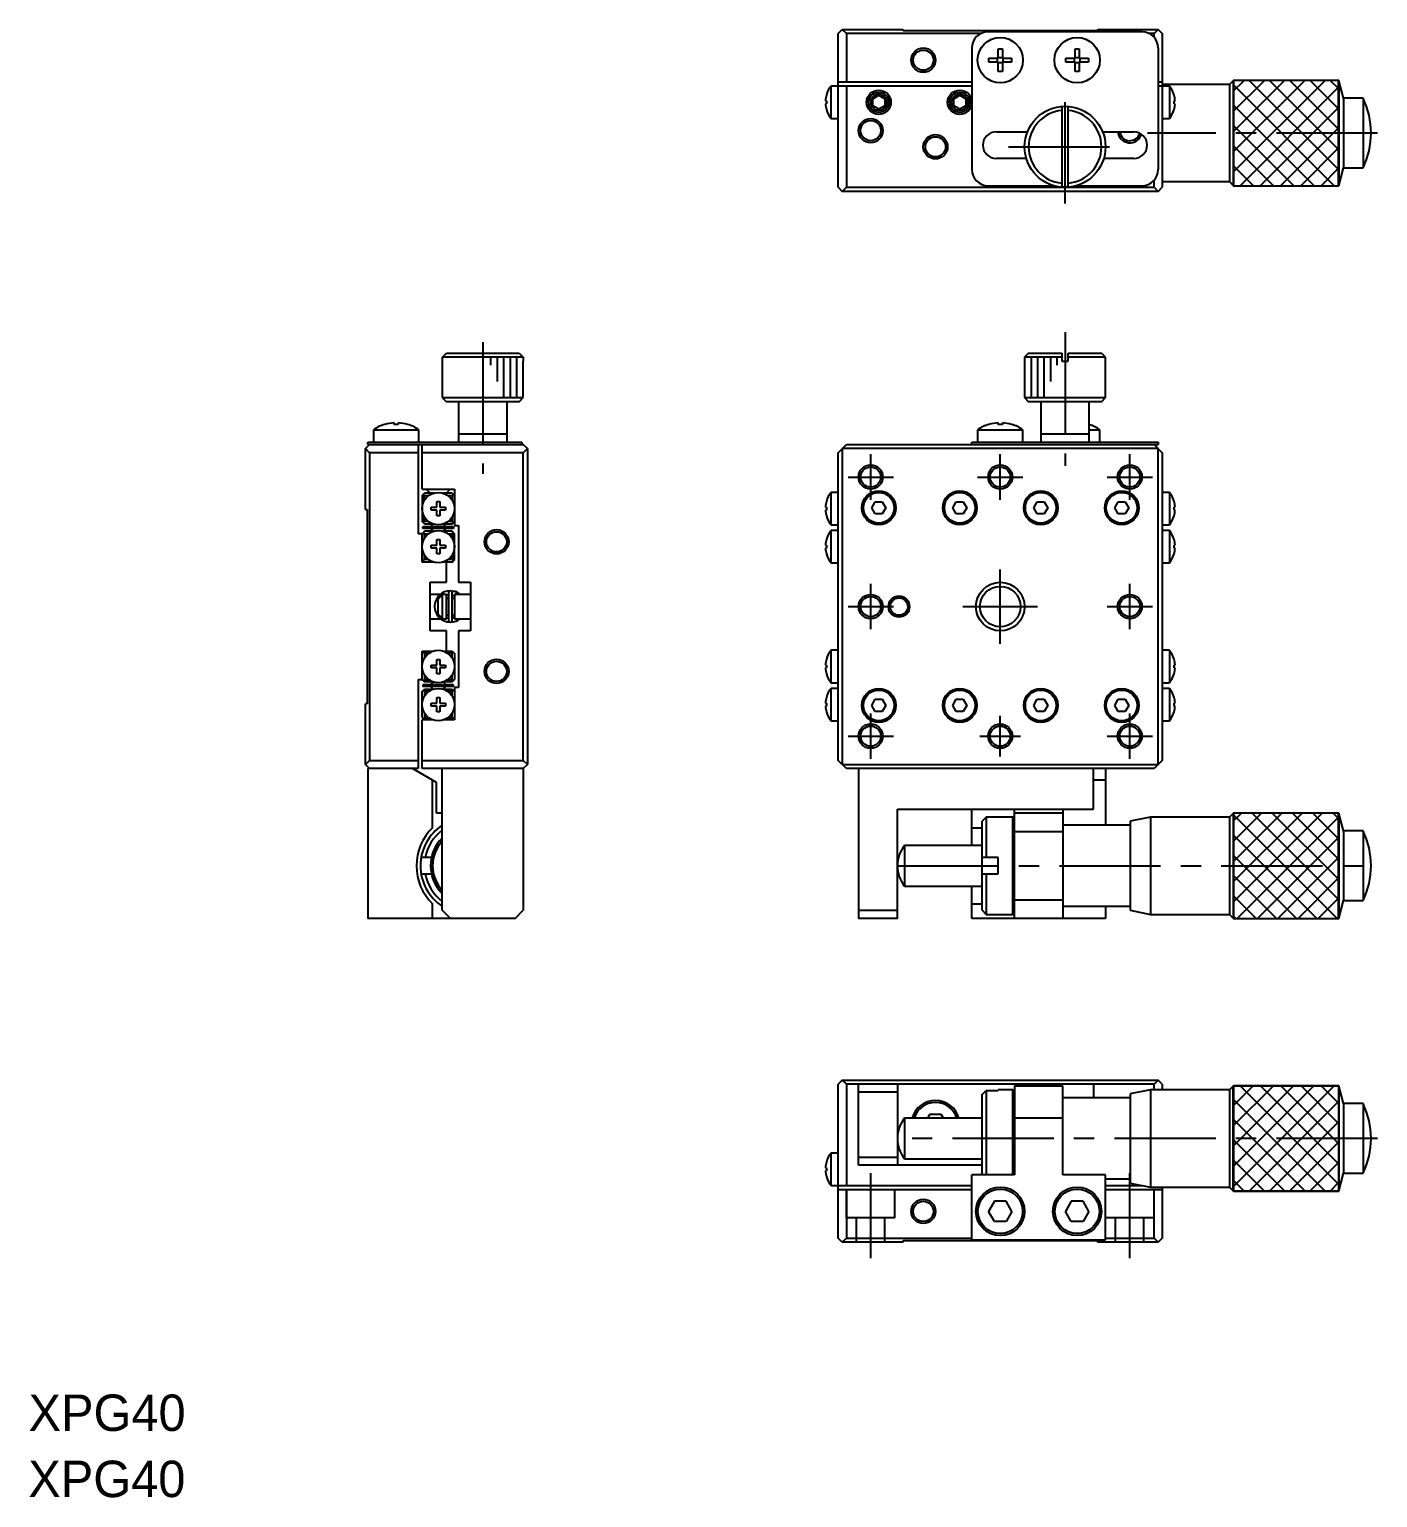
# Model space of a CAD drawing. Extents: x 75 to 388, y 47 to 228.
# Drawn here: x 75.1 to 241.6, y 46.7 to 228 of the extents above; entities that cross this region are included whole.
import ezdxf

# ---------------------------------------------------------------- set-up
doc = ezdxf.new("R2010")
doc.units = 0
doc.header["$LTSCALE"] = 10
doc.linetypes.add('CENTER', pattern=[2, 1.25, -0.25, 0.25, -0.25])
doc.linetypes.add('DASHED', pattern=[3.5, 2, -1.5])
doc.layers.get('0').update_dxf_attribs({"linetype": 'CONTINUOUS'})
doc.layers.add('CENTER', color=1, linetype='CENTER')
doc.styles.get("Standard").update_dxf_attribs({"font": 'FGP教科書体NT-M'})

msp = doc.modelspace()

# ---------------------------------------------------------------- linework, layer by layer
at = {"color": 7, "linetype": 'CONTINUOUS'}
for p, q in [((174.979257, 227.490234), (175.479257, 227.990234)), ((174.979257, 208.490234), (174.979257, 227.490234)), ((175.479257, 227.990234), (175.979257, 227.490234)), ((175.479257, 227.990234), (182.979257, 227.990234)), ((175.979257, 227.490234), (175.979257, 221.490234)), ((192.607477, 227.490234), (175.979257, 227.490234)), ((182.979257, 227.790234), (182.979257, 227.990234)), ((206.979257, 227.790234), (182.979257, 227.790234)), ((212.479257, 227.690234), (193.479257, 227.690234)), ((206.979257, 227.990234), (206.979257, 227.790234)), ((206.979257, 227.990234), (214.479257, 227.990234)), ((213.979257, 227.490234), (213.351036, 227.490234)), ((213.979257, 227.490234), (214.479257, 227.990234)), ((213.979257, 227.01311), (213.979257, 227.490234)), ((214.479257, 227.990234), (214.979257, 227.490234)), ((214.979257, 227.490234), (214.979257, 208.490234)), ((191.479257, 225.690234), (191.479257, 210.690234)), ((194.719257, 225.589373), (195.239257, 225.589373)), ((194.719257, 224.450234), (194.719257, 225.589373)), ((195.239257, 225.589373), (195.239257, 224.450234)), ((204.219257, 225.589373), (204.739257, 225.589373)), ((204.219257, 224.450234), (204.219257, 225.589373)), ((204.739257, 225.589373), (204.739257, 224.450234)), ((214.479257, 225.690234), (214.479257, 210.690234)), ((193.580118, 223.930234), (193.580118, 224.450234)), ((193.580118, 224.450234), (194.719257, 224.450234)), ((194.719257, 223.930234), (193.580118, 223.930234)), ((194.649815, 223.930234), (194.649815, 224.450234)), ((194.719257, 224.519676), (195.239257, 224.519676)), ((194.719257, 222.791095), (194.719257, 223.930234)), ((195.239257, 223.860792), (194.719257, 223.860792)), ((195.239257, 224.450234), (196.378396, 224.450234)), ((195.239257, 223.930234), (195.239257, 222.791095)), ((196.378396, 223.930234), (195.239257, 223.930234)), ((195.308698, 224.450234), (195.308698, 223.930234)), ((196.378396, 224.450234), (196.378396, 223.930234)), ((203.080118, 223.930234), (203.080118, 224.450234)), ((203.080118, 224.450234), (204.219257, 224.450234)), ((204.219257, 223.930234), (203.080118, 223.930234)), ((204.149815, 223.930234), (204.149815, 224.450234)), ((204.219257, 224.519676), (204.739257, 224.519676)), ((204.219257, 222.791095), (204.219257, 223.930234)), ((204.739257, 223.860792), (204.219257, 223.860792)), ((204.739257, 224.450234), (205.878396, 224.450234)), ((204.739257, 223.930234), (204.739257, 222.791095)), ((205.878396, 223.930234), (204.739257, 223.930234)), ((204.808698, 224.450234), (204.808698, 223.930234)), ((205.878396, 224.450234), (205.878396, 223.930234)), ((191.479257, 221.490234), (174.979257, 221.490234)), ((195.239257, 222.791095), (194.719257, 222.791095)), ((204.739257, 222.791095), (204.219257, 222.791095)), ((214.979257, 221.490234), (214.479257, 221.490234)), ((223.279261, 221.19023), (214.979257, 221.19023)), ((223.779263, 221.690233), (223.279261, 221.19023)), ((223.279261, 221.19023), (223.279261, 209.190238)), ((236.779264, 221.690233), (223.779263, 221.690233)), ((223.779263, 221.690233), (223.779263, 208.690235)), ((237.368752, 219.490234), (236.779264, 221.690233)), ((236.779264, 221.690233), (236.779264, 208.690235)), ((173.505113, 219.87885), (173.509735, 219.876595)), ((174.081257, 216.990234), (174.081257, 220.990234)), ((191.479257, 220.990234), (174.081257, 220.990234)), ((175.979257, 220.990234), (175.979257, 208.490234)), ((179.229257, 219.423247), (179.979257, 219.856259)), ((179.229257, 218.557221), (179.229257, 219.423247)), ((179.979257, 219.856259), (180.729257, 219.423247)), ((180.729257, 219.423247), (180.729257, 218.557221)), ((189.229257, 219.423247), (189.979257, 219.856259)), ((189.229257, 218.557221), (189.229257, 219.423247)), ((189.979257, 219.856259), (190.729257, 219.423247)), ((190.729257, 219.423247), (190.729257, 218.557221)), ((215.877256, 220.990234), (214.479257, 220.990234)), ((215.877256, 220.990234), (215.877256, 216.990234)), ((216.448778, 219.876595), (216.453401, 219.87885)), ((239.779263, 219.490234), (237.368752, 219.490234)), ((237.368752, 219.490234), (237.368752, 210.890234)), ((239.779263, 219.490234), (239.779263, 210.890234)), ((173.389398, 219.170234), (173.509735, 219.170234)), ((173.509735, 218.810234), (173.389398, 218.810234)), ((173.509735, 218.103872), (173.505113, 218.101618)), ((173.509735, 219.170234), (173.509735, 218.810234)), ((179.979257, 218.124208), (179.229257, 218.557221)), ((180.729257, 218.557221), (179.979257, 218.124208)), ((189.979257, 218.124208), (189.229257, 218.557221)), ((190.729257, 218.557221), (189.979257, 218.124208)), ((202.579257, 218.474208), (202.579257, 208.50626)), ((203.379257, 208.50626), (203.379257, 218.474208)), ((216.448778, 218.810234), (216.448778, 219.170234)), ((216.448778, 219.170234), (216.569116, 219.170234)), ((216.569116, 218.810234), (216.448778, 218.810234)), ((216.453401, 218.101618), (216.448778, 218.103872)), ((174.081257, 216.990234), (174.979257, 216.990234)), ((214.979257, 216.990234), (215.877256, 216.990234)), ((194.479257, 215.340234), (198.334098, 215.340234)), ((207.624415, 215.340234), (211.479257, 215.340234)), ((198.194123, 212.040234), (194.479257, 212.040234)), ((211.479257, 212.040234), (207.76439, 212.040234)), ((236.779264, 208.690235), (237.368752, 210.890234)), ((237.368752, 210.890234), (239.779263, 210.890234)), ((174.979257, 208.490234), (175.479257, 207.990234)), ((175.479257, 207.990234), (175.979257, 208.490234)), ((175.979257, 208.490234), (213.979257, 208.490234)), ((193.479257, 208.690234), (201.579257, 208.690234)), ((204.379257, 208.690234), (212.479257, 208.690234)), ((213.979257, 208.490234), (213.979257, 209.367358)), ((213.979257, 208.490234), (214.479257, 207.990234)), ((214.479257, 207.990234), (214.979257, 208.490234)), ((214.979257, 209.190238), (223.279261, 209.190238)), ((223.279261, 209.190238), (223.779263, 208.690235)), ((223.779263, 208.690235), (236.779264, 208.690235)), ((214.479257, 207.990234), (175.479257, 207.990234)), ((126.081141, 187.018731), (126.097167, 187.018731)), ((126.081141, 187.018731), (126.081141, 182.518731)), ((126.097167, 187.518731), (126.598954, 188.018731)), ((126.097167, 187.018731), (126.097167, 187.518731)), ((136.065115, 187.518731), (126.097167, 187.518731)), ((126.598954, 188.018731), (135.563328, 188.018731)), ((135.563328, 188.018731), (136.065115, 187.518731)), ((136.065115, 187.518731), (136.065115, 187.018731)), ((136.065115, 187.018731), (136.081141, 187.018731)), ((136.081141, 182.518731), (136.081141, 187.018731)), ((198.479257, 188.018731), (197.979257, 187.518731)), ((202.579257, 187.518731), (197.979257, 187.518731)), ((197.979257, 187.518731), (197.979257, 182.518731)), ((198.479257, 188.018731), (202.579257, 188.018731)), ((202.579257, 188.018731), (202.579257, 187.018731)), ((202.579257, 187.018731), (203.379257, 187.018731)), ((203.379257, 187.018731), (203.379257, 188.018731)), ((203.379257, 188.018731), (207.479257, 188.018731)), ((207.979257, 187.518731), (203.379257, 187.518731)), ((207.979257, 187.518731), (207.479257, 188.018731)), ((207.979257, 182.518731), (207.979257, 187.518731)), ((126.081141, 182.518731), (136.081141, 182.518731)), ((126.081141, 182.518731), (126.581141, 182.018731)), ((135.581141, 182.018731), (126.581141, 182.018731)), ((128.081141, 182.018731), (128.081141, 177.018731)), ((134.081141, 177.018731), (134.081141, 182.018731)), ((135.581141, 182.018731), (136.081141, 182.518731)), ((197.979257, 182.518731), (207.979257, 182.518731)), ((197.979257, 182.518731), (198.479257, 182.018731)), ((207.479257, 182.018731), (198.479257, 182.018731)), ((199.979257, 182.018731), (199.979257, 177.018731)), ((205.979257, 177.018731), (205.979257, 182.018731)), ((207.479257, 182.018731), (207.979257, 182.518731)), ((117.581141, 178.561194), (123.181141, 178.561194)), ((117.581141, 178.561194), (117.581141, 177.018731)), ((118.982002, 179.211936), (118.978993, 179.218104)), ((120.121141, 179.211936), (120.121141, 179.405193)), ((120.641141, 179.211936), (120.121141, 179.211936)), ((120.641141, 179.405193), (120.641141, 179.211936)), ((121.783289, 179.218104), (121.78028, 179.211936)), ((123.181141, 177.018731), (123.181141, 178.561194)), ((134.081141, 178.018731), (128.081141, 178.018731)), ((192.179257, 178.561194), (197.779257, 178.561194)), ((192.179257, 178.561194), (192.179257, 177.018731)), ((193.580118, 179.211936), (193.577109, 179.218104)), ((194.719257, 179.211936), (194.719257, 179.405193)), ((195.239257, 179.211936), (194.719257, 179.211936)), ((195.239257, 179.405193), (195.239257, 179.211936)), ((196.381404, 179.218104), (196.378396, 179.211936)), ((197.779257, 177.018731), (197.779257, 178.561194)), ((205.979257, 178.018731), (199.979257, 178.018731)), ((205.979257, 178.561194), (207.279257, 178.561194)), ((207.279257, 177.018731), (207.279257, 178.561194)), ((116.581141, 176.218731), (117.081141, 176.718731)), ((116.581141, 168.718731), (116.581141, 176.218731)), ((117.081141, 175.718731), (116.581141, 176.218731)), ((116.881141, 176.718731), (116.881141, 177.018731)), ((116.881141, 177.018731), (135.881141, 177.018731)), ((116.881141, 176.718731), (136.081141, 176.718731)), ((123.081141, 176.718731), (123.081141, 165.718731)), ((123.581141, 171.218731), (123.581141, 176.718731)), ((135.881141, 177.018731), (135.881141, 176.718731)), ((136.581141, 176.218731), (136.081141, 176.718731)), ((136.081141, 175.718731), (136.581141, 176.218731)), ((136.581141, 176.218731), (136.581141, 137.218731)), ((174.979257, 175.718731), (175.979257, 176.718731)), ((214.479257, 176.218731), (175.479257, 176.218731)), ((175.479257, 176.218731), (175.479257, 137.218731)), ((175.979257, 176.718731), (214.479257, 176.718731)), ((191.479257, 176.718731), (191.479257, 177.018731)), ((191.479257, 177.018731), (214.479257, 177.018731)), ((213.979257, 176.718731), (214.979257, 175.718731)), ((214.479257, 177.018731), (214.479257, 176.718731)), ((214.479257, 137.218731), (214.479257, 176.218731)), ((117.081141, 175.718731), (117.081141, 137.718731)), ((123.081141, 175.718731), (117.081141, 175.718731)), ((136.081141, 175.718731), (123.581141, 175.718731)), ((136.081141, 137.718731), (136.081141, 175.718731)), ((174.979257, 137.718731), (174.979257, 175.718731)), ((214.979257, 175.718731), (214.979257, 137.718731)), ((123.581141, 171.218731), (127.581141, 171.218731)), ((123.581141, 170.418731), (123.881141, 170.718731)), ((123.581141, 170.418731), (123.581141, 167.218731)), ((123.881141, 170.418731), (123.731141, 170.568731)), ((124.956641, 170.718731), (123.881141, 170.718731)), ((123.881141, 169.872297), (123.881141, 170.418731)), ((123.881141, 170.418731), (124.381141, 170.418731)), ((124.100397, 171.218731), (124.581141, 170.737987)), ((125.018596, 170.737987), (124.581141, 170.737987)), ((126.581141, 170.737987), (126.143685, 170.737987)), ((127.281141, 170.718731), (126.205641, 170.718731)), ((126.581141, 170.737987), (127.061885, 171.218731)), ((126.781141, 170.418731), (127.281141, 170.418731)), ((127.281141, 170.718731), (127.581141, 170.418731)), ((127.431141, 170.568731), (127.281141, 170.418731)), ((127.281141, 170.418731), (127.281141, 169.872297)), ((127.581141, 171.218731), (127.581141, 166.718731)), ((174.979257, 170.818731), (174.081257, 170.818731)), ((174.081257, 166.818731), (174.081257, 170.818731)), ((215.877256, 170.818731), (214.979257, 170.818731)), ((215.877256, 170.818731), (215.877256, 166.818731)), ((116.581141, 168.718731), (116.781141, 168.718731)), ((116.781141, 168.718731), (116.781141, 144.718731)), ((124.694779, 168.998731), (125.401141, 168.998731)), ((124.694779, 168.638731), (124.694779, 168.998731)), ((125.401141, 168.638731), (124.694779, 168.638731)), ((125.401141, 169.705093), (125.761141, 169.705093)), ((125.401141, 168.998731), (125.401141, 169.705093)), ((125.401141, 167.93237), (125.401141, 168.638731)), ((125.761141, 169.705093), (125.761141, 168.998731)), ((125.761141, 168.998731), (126.467502, 168.998731)), ((125.761141, 168.638731), (125.761141, 167.93237)), ((126.467502, 168.638731), (125.761141, 168.638731)), ((126.467502, 168.998731), (126.467502, 168.638731)), ((173.389398, 168.998731), (173.509735, 168.998731)), ((173.509735, 168.638731), (173.389398, 168.638731)), ((173.505113, 169.707347), (173.509735, 169.705093)), ((173.509735, 168.998731), (173.509735, 168.638731)), ((179.113231, 168.918731), (179.546244, 169.668731)), ((179.546244, 168.168731), (179.113231, 168.918731)), ((179.546244, 169.668731), (180.412269, 169.668731)), ((180.412269, 169.668731), (180.845282, 168.918731)), ((180.845282, 168.918731), (180.412269, 168.168731)), ((189.113231, 168.918731), (189.546244, 169.668731)), ((189.546244, 168.168731), (189.113231, 168.918731)), ((189.546244, 169.668731), (190.412269, 169.668731)), ((190.412269, 169.668731), (190.845282, 168.918731)), ((190.845282, 168.918731), (190.412269, 168.168731)), ((199.113231, 168.918731), (199.546244, 169.668731)), ((199.546244, 168.168731), (199.113231, 168.918731)), ((199.546244, 169.668731), (200.412269, 169.668731)), ((200.412269, 169.668731), (200.845282, 168.918731)), ((200.845282, 168.918731), (200.412269, 168.168731)), ((209.113231, 168.918731), (209.546244, 169.668731)), ((209.546244, 168.168731), (209.113231, 168.918731)), ((209.546244, 169.668731), (210.412269, 169.668731)), ((210.412269, 169.668731), (210.845282, 168.918731)), ((210.845282, 168.918731), (210.412269, 168.168731)), ((216.448778, 169.705093), (216.453401, 169.707347)), ((216.448778, 168.998731), (216.569116, 168.998731)), ((216.448778, 168.638731), (216.448778, 168.998731)), ((216.569116, 168.638731), (216.448778, 168.638731)), ((123.881141, 166.918731), (123.581141, 167.218731)), ((123.731141, 167.068731), (123.881141, 167.218731)), ((123.881141, 167.218731), (123.881141, 167.765166)), ((124.381141, 167.218731), (123.881141, 167.218731)), ((123.881141, 166.918731), (124.882092, 166.918731)), ((124.967081, 166.915332), (124.67958, 166.62783)), ((124.901215, 166.937854), (124.882092, 166.918731)), ((125.761141, 167.93237), (125.401141, 167.93237)), ((126.482702, 166.592475), (126.168311, 166.906866)), ((126.482702, 166.62783), (126.195201, 166.915332)), ((126.280189, 166.918731), (126.261067, 166.937854)), ((126.280189, 166.918731), (127.281141, 166.918731)), ((127.281141, 167.218731), (126.781141, 167.218731)), ((127.281141, 167.765166), (127.281141, 167.218731)), ((127.281141, 167.218731), (127.431141, 167.068731)), ((127.281141, 166.918731), (127.581141, 167.218731)), ((173.509735, 167.93237), (173.505113, 167.930115)), ((174.081257, 166.818731), (174.979257, 166.818731)), ((180.412269, 168.168731), (179.546244, 168.168731)), ((190.412269, 168.168731), (189.546244, 168.168731)), ((200.412269, 168.168731), (199.546244, 168.168731)), ((210.412269, 168.168731), (209.546244, 168.168731)), ((214.979257, 166.818731), (215.877256, 166.818731)), ((216.453401, 167.930115), (216.448778, 167.93237)), ((123.581141, 165.718731), (123.081141, 165.718731)), ((123.581141, 165.718731), (123.881141, 166.018731)), ((123.581141, 162.218731), (123.581141, 165.718731)), ((123.681141, 166.368731), (123.681141, 166.568731)), ((127.481141, 166.568731), (123.681141, 166.568731)), ((127.481141, 166.368731), (123.681141, 166.368731)), ((123.881141, 165.718731), (123.731141, 165.868731)), ((124.882092, 166.018731), (123.881141, 166.018731)), ((123.881141, 165.172297), (123.881141, 165.718731)), ((123.881141, 165.718731), (124.381141, 165.718731)), ((124.67958, 166.344988), (124.99397, 166.030597)), ((124.67958, 166.309632), (124.967081, 166.022131)), ((124.882092, 166.018731), (124.901215, 165.999609)), ((125.401141, 165.005093), (125.761141, 165.005093)), ((125.401141, 164.298731), (125.401141, 165.005093)), ((125.761141, 165.005093), (125.761141, 164.298731)), ((126.195201, 166.022131), (126.482702, 166.309632)), ((126.261067, 165.999609), (126.280189, 166.018731)), ((127.281141, 166.018731), (126.280189, 166.018731)), ((126.781141, 165.718731), (127.281141, 165.718731)), ((127.281141, 166.018731), (127.581141, 165.718731)), ((127.431141, 165.868731), (127.281141, 165.718731)), ((127.281141, 165.718731), (127.281141, 165.172297)), ((127.481141, 166.568731), (127.481141, 166.368731)), ((127.581141, 166.718731), (128.081141, 166.718731)), ((127.581141, 162.518731), (127.581141, 165.718731)), ((128.081141, 166.718731), (128.081141, 159.718731)), ((173.505113, 165.007347), (173.509735, 165.005093)), ((174.979257, 166.118731), (174.081257, 166.118731)), ((174.081257, 162.118731), (174.081257, 166.118731)), ((215.877256, 166.118731), (214.979257, 166.118731)), ((215.877256, 166.118731), (215.877256, 162.118731)), ((216.448778, 165.005093), (216.453401, 165.007347)), ((124.694779, 164.298731), (125.401141, 164.298731)), ((124.694779, 163.938731), (124.694779, 164.298731)), ((125.401141, 163.938731), (124.694779, 163.938731)), ((125.401141, 163.23237), (125.401141, 163.938731)), ((125.761141, 163.23237), (125.401141, 163.23237)), ((125.761141, 164.298731), (126.467502, 164.298731)), ((125.761141, 163.938731), (125.761141, 163.23237)), ((126.467502, 163.938731), (125.761141, 163.938731)), ((126.467502, 164.298731), (126.467502, 163.938731)), ((173.389398, 164.298731), (173.509735, 164.298731)), ((173.509735, 163.938731), (173.389398, 163.938731)), ((173.509735, 163.23237), (173.505113, 163.230115)), ((173.509735, 164.298731), (173.509735, 163.938731)), ((216.448778, 164.298731), (216.569116, 164.298731)), ((216.448778, 163.938731), (216.448778, 164.298731)), ((216.569116, 163.938731), (216.448778, 163.938731)), ((216.453401, 163.230115), (216.448778, 163.23237)), ((123.581141, 162.518731), (123.881141, 162.218731)), ((124.956641, 162.218731), (123.581141, 162.218731)), ((123.731141, 162.368731), (123.881141, 162.518731)), ((123.881141, 162.518731), (123.881141, 163.065166)), ((124.381141, 162.518731), (123.881141, 162.518731)), ((127.281141, 162.218731), (126.205641, 162.218731)), ((126.581141, 159.718731), (126.581141, 162.218731)), ((127.281141, 162.518731), (126.781141, 162.518731)), ((127.281141, 163.065166), (127.281141, 162.518731)), ((127.281141, 162.518731), (127.431141, 162.368731)), ((127.281141, 162.218731), (127.581141, 162.518731)), ((174.081257, 162.118731), (174.979257, 162.118731)), ((214.979257, 162.118731), (215.877256, 162.118731)), ((124.581141, 159.718731), (126.581141, 159.718731)), ((124.581141, 153.718731), (124.581141, 159.718731)), ((128.081141, 159.718731), (129.581141, 159.718731)), ((129.581141, 159.718731), (129.581141, 153.718731)), ((125.814777, 158.218731), (124.581141, 158.218731)), ((125.581141, 157.635247), (126.081141, 158.164415)), ((126.581141, 158.218731), (126.081141, 158.218731)), ((126.081141, 158.218731), (126.081141, 155.218731)), ((126.581107, 158.150881), (126.852242, 158.21854)), ((126.581141, 155.218731), (126.581141, 158.218731)), ((126.8523, 158.459387), (126.8523, 155.009387)), ((127.865015, 158.516836), (127.106998, 158.682834)), ((127.303438, 158.528591), (127.292681, 158.524128)), ((127.3023, 155.009387), (127.3023, 158.459387)), ((127.3023, 157.85588), (127.302597, 157.868641)), ((127.302597, 157.868641), (127.303541, 157.882078)), ((127.33689, 158.541192), (127.303438, 158.528591)), ((127.303541, 157.882078), (127.305128, 157.895453)), ((127.305128, 157.895453), (127.307355, 157.908734)), ((127.307355, 157.908734), (127.310218, 157.921892)), ((127.310218, 157.921892), (127.31371, 157.934896)), ((127.31371, 157.934896), (127.317824, 157.947716)), ((127.317824, 157.947716), (127.322552, 157.960323)), ((127.322552, 157.960323), (127.327885, 157.972688)), ((127.327885, 157.972688), (127.33381, 157.984782)), ((127.33381, 157.984782), (127.340317, 157.996575)), ((127.370917, 158.552104), (127.33689, 158.541192)), ((127.340317, 157.996575), (127.347391, 158.00804)), ((127.347391, 158.00804), (127.355019, 158.019149)), ((127.355019, 158.019149), (127.363184, 158.029875)), ((127.363184, 158.029875), (127.371869, 158.040191)), ((127.405435, 158.561301), (127.370917, 158.552104)), ((127.371869, 158.040191), (127.381055, 158.05007)), ((127.381055, 158.05007), (127.390724, 158.059488)), ((127.390724, 158.059488), (127.400853, 158.068418)), ((127.400853, 158.068418), (127.411421, 158.076838)), ((127.44036, 158.568761), (127.405435, 158.561301)), ((127.411421, 158.076838), (127.422403, 158.084725)), ((127.422403, 158.084725), (127.433774, 158.092055)), ((127.433774, 158.092055), (127.445507, 158.098809)), ((127.475607, 158.574466), (127.44036, 158.568761)), ((127.445507, 158.098809), (127.457575, 158.104965)), ((127.457575, 158.104965), (127.469948, 158.110506)), ((127.469948, 158.110506), (127.482596, 158.115414)), ((127.511089, 158.578402), (127.475607, 158.574466)), ((127.482596, 158.115414), (127.495487, 158.119674)), ((127.495487, 158.119674), (127.508587, 158.123272)), ((127.508587, 158.123272), (127.521863, 158.126196)), ((127.546722, 158.580561), (127.511089, 158.578402)), ((127.521863, 158.126196), (127.53528, 158.128436)), ((127.53528, 158.128436), (127.548802, 158.129984)), ((127.582417, 158.580935), (127.546722, 158.580561)), ((127.548802, 158.129984), (127.562391, 158.130833)), ((127.562391, 158.130833), (127.576012, 158.130981)), ((127.576012, 158.130981), (127.581144, 158.130854)), ((127.581141, 158.218731), (127.581141, 155.218731)), ((129.581141, 158.218731), (127.581141, 158.218731)), ((127.618088, 158.579525), (127.582417, 158.580935)), ((127.653647, 158.576334), (127.618088, 158.579525)), ((127.689008, 158.571369), (127.653647, 158.576334)), ((127.724085, 158.56464), (127.689008, 158.571369)), ((127.758792, 158.556165), (127.724085, 158.56464)), ((127.764855, 158.234684), (127.756809, 158.218731)), ((127.793043, 158.545963), (127.758792, 158.556165)), ((127.772923, 158.251224), (127.764855, 158.234684)), ((127.866603, 158.516179), (127.767378, 158.21872)), ((127.780957, 158.26823), (127.772923, 158.251224)), ((127.788896, 158.285577), (127.780957, 158.26823)), ((127.796682, 158.30314), (127.788896, 158.285577)), ((127.826753, 158.534058), (127.793043, 158.545963)), ((127.80426, 158.32079), (127.796682, 158.30314)), ((127.811573, 158.338397), (127.80426, 158.32079)), ((127.818569, 158.355834), (127.811573, 158.338397)), ((127.825196, 158.372974), (127.818569, 158.355834)), ((127.831405, 158.38969), (127.825196, 158.372974)), ((127.858106, 158.521239), (127.826753, 158.534058)), ((127.837152, 158.405862), (127.831405, 158.38969)), ((127.842394, 158.42137), (127.837152, 158.405862)), ((127.847093, 158.436102), (127.842394, 158.42137)), ((127.851216, 158.449949), (127.847093, 158.436102)), ((127.854731, 158.462812), (127.851216, 158.449949)), ((127.857613, 158.474596), (127.854731, 158.462812)), ((127.856384, 158.52161), (127.858911, 158.520779)), ((128.339371, 158.218934), (127.857541, 158.520167)), ((127.859841, 158.485214), (127.857613, 158.474596)), ((127.858911, 158.520779), (127.860775, 158.518445)), ((127.861399, 158.49459), (127.859841, 158.485214)), ((127.860775, 158.518445), (127.861962, 158.514627)), ((127.86084, 158.516284), (127.866603, 158.516179)), ((127.862275, 158.502655), (127.861399, 158.49459)), ((127.861962, 158.514627), (127.862463, 158.50935)), ((127.862463, 158.50935), (127.862275, 158.502655)), ((127.890602, 158.50533), (127.865015, 158.516836)), ((125.581141, 155.802216), (125.581141, 157.635247)), ((126.8523, 157.718731), (126.581141, 157.718731)), ((127.581141, 157.718731), (127.3023, 157.718731)), ((124.581141, 155.218731), (125.853395, 155.218731)), ((126.081141, 155.273048), (125.581141, 155.802216)), ((126.081141, 155.218731), (126.581141, 155.218731)), ((126.852245, 155.250464), (126.580996, 155.317716)), ((126.581141, 155.718731), (126.8523, 155.718731)), ((127.3023, 155.718731), (127.581141, 155.718731)), ((127.302397, 155.605677), (127.3023, 155.612894)), ((127.581179, 155.320608), (127.302336, 155.250189)), ((127.303074, 155.59222), (127.302397, 155.605677)), ((127.304398, 155.578807), (127.303074, 155.59222)), ((127.306365, 155.56547), (127.304398, 155.578807)), ((127.308972, 155.552239), (127.306365, 155.56547)), ((127.312215, 155.539145), (127.308972, 155.552239)), ((127.316086, 155.526218), (127.312215, 155.539145)), ((127.32058, 155.513488), (127.316086, 155.526218)), ((127.325686, 155.500986), (127.32058, 155.513488)), ((127.331396, 155.488741), (127.325686, 155.500986)), ((127.337699, 155.476783), (127.331396, 155.488741)), ((127.34458, 155.465141), (127.337699, 155.476783)), ((127.352027, 155.453844), (127.34458, 155.465141)), ((127.360025, 155.44292), (127.352027, 155.453844)), ((127.368555, 155.432398), (127.360025, 155.44292)), ((127.377601, 155.422305), (127.368555, 155.432398)), ((127.387141, 155.412668), (127.377601, 155.422305)), ((127.397156, 155.403512), (127.387141, 155.412668)), ((127.407622, 155.394863), (127.397156, 155.403512)), ((127.418515, 155.386746), (127.407622, 155.394863)), ((127.42981, 155.379183), (127.418515, 155.386746)), ((127.441478, 155.372196), (127.42981, 155.379183)), ((127.453491, 155.365807), (127.441478, 155.372196)), ((127.465819, 155.360034), (127.453491, 155.365807)), ((127.478431, 155.354895), (127.465819, 155.360034)), ((127.491294, 155.350405), (127.478431, 155.354895)), ((127.504373, 155.346581), (127.491294, 155.350405)), ((127.517634, 155.343432), (127.504373, 155.346581)), ((127.531041, 155.340969), (127.517634, 155.343432)), ((127.544557, 155.3392), (127.531041, 155.340969)), ((127.558146, 155.338131), (127.544557, 155.3392)), ((127.57177, 155.337764), (127.558146, 155.338131)), ((127.581143, 155.33792), (127.57177, 155.337764)), ((127.581141, 155.218731), (129.581141, 155.218731)), ((127.795441, 154.922722), (127.858106, 154.947535)), ((127.853667, 154.947641), (127.856384, 154.947164)), ((127.856384, 154.947164), (127.855993, 154.948078)), ((127.858106, 154.947535), (127.856384, 154.947164)), ((127.857796, 154.948718), (127.879186, 154.958224)), ((127.858932, 154.94801), (127.858106, 154.947535)), ((126.581141, 153.718731), (124.581141, 153.718731)), ((126.581141, 151.218731), (126.581141, 153.718731)), ((128.081141, 153.718731), (128.081141, 146.718731)), ((129.581141, 153.718731), (128.081141, 153.718731)), ((123.581141, 151.218731), (124.956641, 151.218731)), ((123.581141, 147.718731), (123.581141, 151.218731)), ((123.581141, 150.918731), (123.881141, 151.218731)), ((123.731141, 151.068731), (123.881141, 150.918731)), ((123.881141, 150.918731), (123.881141, 150.372297)), ((124.381141, 150.918731), (123.881141, 150.918731)), ((126.205641, 151.218731), (127.281141, 151.218731)), ((127.281141, 150.918731), (126.781141, 150.918731)), ((127.281141, 151.218731), (127.581141, 150.918731)), ((127.281141, 150.918731), (127.431141, 151.068731)), ((127.281141, 150.372297), (127.281141, 150.918731)), ((127.581141, 150.918731), (127.581141, 147.718731)), ((174.979257, 151.318731), (174.081257, 151.318731)), ((174.081257, 147.318731), (174.081257, 151.318731)), ((215.877256, 151.318731), (214.979257, 151.318731)), ((215.877256, 151.318731), (215.877256, 147.318731)), ((124.694779, 149.498731), (125.401141, 149.498731)), ((124.694779, 149.138731), (124.694779, 149.498731)), ((125.401141, 149.138731), (124.694779, 149.138731)), ((125.401141, 150.205093), (125.761141, 150.205093)), ((125.401141, 149.498731), (125.401141, 150.205093)), ((125.401141, 148.43237), (125.401141, 149.138731)), ((125.761141, 150.205093), (125.761141, 149.498731)), ((125.761141, 149.498731), (126.467502, 149.498731)), ((125.761141, 149.138731), (125.761141, 148.43237)), ((126.467502, 149.138731), (125.761141, 149.138731)), ((126.467502, 149.498731), (126.467502, 149.138731)), ((173.389398, 149.498731), (173.509735, 149.498731)), ((173.509735, 149.138731), (173.389398, 149.138731)), ((173.505113, 150.207347), (173.509735, 150.205093)), ((173.509735, 149.498731), (173.509735, 149.138731)), ((216.448778, 150.205093), (216.453401, 150.207347)), ((216.448778, 149.498731), (216.569116, 149.498731)), ((216.448778, 149.138731), (216.448778, 149.498731)), ((216.569116, 149.138731), (216.448778, 149.138731)), ((123.081141, 147.718731), (123.581141, 147.718731)), ((123.081141, 147.718731), (123.081141, 136.718731)), ((123.581141, 147.718731), (123.881141, 147.418731)), ((123.681141, 147.068731), (123.681141, 146.868731)), ((127.481141, 147.068731), (123.681141, 147.068731)), ((127.481141, 146.868731), (123.681141, 146.868731)), ((123.881141, 147.718731), (123.731141, 147.568731)), ((123.881141, 148.265166), (123.881141, 147.718731)), ((123.881141, 147.718731), (124.381141, 147.718731)), ((124.882092, 147.418731), (123.881141, 147.418731)), ((124.967081, 147.415332), (124.67958, 147.12783)), ((124.67958, 147.092475), (124.99397, 147.406866)), ((124.882092, 147.418731), (124.901215, 147.437854)), ((125.761141, 148.43237), (125.401141, 148.43237)), ((126.482702, 147.12783), (126.195201, 147.415332)), ((126.261067, 147.437854), (126.280189, 147.418731)), ((127.281141, 147.418731), (126.280189, 147.418731)), ((126.781141, 147.718731), (127.281141, 147.718731)), ((127.281141, 147.718731), (127.281141, 148.265166)), ((127.431141, 147.568731), (127.281141, 147.718731)), ((127.281141, 147.418731), (127.581141, 147.718731)), ((127.481141, 146.868731), (127.481141, 147.068731)), ((173.509735, 148.43237), (173.505113, 148.430115)), ((174.081257, 147.318731), (174.979257, 147.318731)), ((214.979257, 147.318731), (215.877256, 147.318731)), ((216.453401, 148.430115), (216.448778, 148.43237)), ((123.581141, 146.218731), (123.881141, 146.518731)), ((123.581141, 143.018731), (123.581141, 146.218731)), ((123.731141, 146.368731), (123.881141, 146.218731)), ((123.881141, 146.518731), (124.882092, 146.518731)), ((123.881141, 146.218731), (123.881141, 145.672297)), ((124.381141, 146.218731), (123.881141, 146.218731)), ((124.67958, 146.809632), (124.967081, 146.522131)), ((124.901215, 146.499609), (124.882092, 146.518731)), ((125.401141, 145.505093), (125.761141, 145.505093)), ((125.401141, 144.798731), (125.401141, 145.505093)), ((125.761141, 145.505093), (125.761141, 144.798731)), ((126.482702, 146.844988), (126.168311, 146.530597)), ((126.195201, 146.522131), (126.482702, 146.809632)), ((126.280189, 146.518731), (126.261067, 146.499609)), ((126.280189, 146.518731), (127.281141, 146.518731)), ((127.281141, 146.218731), (126.781141, 146.218731)), ((127.281141, 146.518731), (127.581141, 146.218731)), ((127.281141, 146.218731), (127.431141, 146.368731)), ((127.281141, 145.672297), (127.281141, 146.218731)), ((128.081141, 146.718731), (127.581141, 146.718731)), ((127.581141, 146.718731), (127.581141, 142.718731)), ((173.505113, 145.507347), (173.509735, 145.505093)), ((174.979257, 146.618731), (174.081257, 146.618731)), ((174.081257, 142.618731), (174.081257, 146.618731)), ((179.113231, 144.518731), (179.546244, 145.268731)), ((179.546244, 145.268731), (180.412269, 145.268731)), ((180.412269, 145.268731), (180.845282, 144.518731)), ((189.113231, 144.518731), (189.546244, 145.268731)), ((189.546244, 145.268731), (190.412269, 145.268731)), ((190.412269, 145.268731), (190.845282, 144.518731)), ((199.113231, 144.518731), (199.546244, 145.268731)), ((199.546244, 145.268731), (200.412269, 145.268731)), ((200.412269, 145.268731), (200.845282, 144.518731)), ((209.113231, 144.518731), (209.546244, 145.268731)), ((209.546244, 145.268731), (210.412269, 145.268731)), ((210.412269, 145.268731), (210.845282, 144.518731)), ((215.877256, 146.618731), (214.979257, 146.618731)), ((215.877256, 146.618731), (215.877256, 142.618731)), ((216.448778, 145.505093), (216.453401, 145.507347)), ((116.581141, 137.218731), (116.581141, 144.718731)), ((116.781141, 144.718731), (116.581141, 144.718731)), ((123.881141, 143.565166), (123.881141, 143.018731)), ((124.694779, 144.798731), (125.401141, 144.798731)), ((124.694779, 144.438731), (124.694779, 144.798731)), ((125.401141, 144.438731), (124.694779, 144.438731)), ((125.401141, 143.73237), (125.401141, 144.438731)), ((125.761141, 143.73237), (125.401141, 143.73237)), ((125.761141, 144.798731), (126.467502, 144.798731)), ((125.761141, 144.438731), (125.761141, 143.73237)), ((126.467502, 144.438731), (125.761141, 144.438731)), ((126.467502, 144.798731), (126.467502, 144.438731)), ((127.281141, 143.018731), (127.281141, 143.565166)), ((173.389398, 144.798731), (173.509735, 144.798731)), ((173.509735, 144.438731), (173.389398, 144.438731)), ((173.509735, 143.73237), (173.505113, 143.730115)), ((173.509735, 144.798731), (173.509735, 144.438731)), ((179.546244, 143.768731), (179.113231, 144.518731)), ((180.412269, 143.768731), (179.546244, 143.768731)), ((180.845282, 144.518731), (180.412269, 143.768731)), ((189.546244, 143.768731), (189.113231, 144.518731)), ((190.412269, 143.768731), (189.546244, 143.768731)), ((190.845282, 144.518731), (190.412269, 143.768731)), ((199.546244, 143.768731), (199.113231, 144.518731)), ((200.412269, 143.768731), (199.546244, 143.768731)), ((200.845282, 144.518731), (200.412269, 143.768731)), ((209.546244, 143.768731), (209.113231, 144.518731)), ((210.412269, 143.768731), (209.546244, 143.768731)), ((210.845282, 144.518731), (210.412269, 143.768731)), ((216.448778, 144.798731), (216.569116, 144.798731)), ((216.448778, 144.438731), (216.448778, 144.798731)), ((216.569116, 144.438731), (216.448778, 144.438731)), ((216.453401, 143.730115), (216.448778, 143.73237)), ((123.581141, 143.018731), (123.881141, 142.718731)), ((124.956641, 142.718731), (123.581141, 142.718731)), ((123.581141, 136.718731), (123.581141, 142.718731)), ((123.881141, 143.018731), (123.731141, 142.868731)), ((123.881141, 143.018731), (124.381141, 143.018731)), ((127.581141, 142.718731), (126.205641, 142.718731)), ((126.781141, 143.018731), (127.281141, 143.018731)), ((127.431141, 142.868731), (127.281141, 143.018731)), ((127.281141, 142.718731), (127.581141, 143.018731)), ((174.081257, 142.618731), (174.979257, 142.618731)), ((214.979257, 142.618731), (215.877256, 142.618731)), ((116.581141, 137.218731), (117.081141, 137.718731)), ((117.081141, 136.718731), (116.581141, 137.218731)), ((116.881141, 136.718731), (116.881141, 118.218731)), ((123.081141, 136.718731), (116.881141, 136.718731)), ((117.081141, 137.718731), (123.081141, 137.718731)), ((125.381141, 134.986681), (122.381141, 136.718731)), ((123.581141, 137.718731), (136.081141, 137.718731)), ((136.081141, 136.718731), (123.581141, 136.718731)), ((126.081141, 119.218731), (126.081141, 136.718731)), ((136.581141, 137.218731), (136.081141, 137.718731)), ((136.081141, 136.718731), (136.581141, 137.218731)), ((136.081141, 136.718731), (136.081141, 119.218731)), ((175.979257, 136.718731), (174.979257, 137.718731)), ((175.479257, 137.218731), (214.479257, 137.218731)), ((213.979257, 136.718731), (175.979257, 136.718731)), ((177.479257, 136.718731), (177.479257, 118.218731)), ((206.479257, 131.718731), (206.479257, 136.718731)), ((207.979257, 136.718731), (207.979257, 129.718731)), ((214.979257, 137.718731), (213.979257, 136.718731)), ((124.881141, 129.409147), (124.881141, 135.275356)), ((125.381141, 131.218731), (125.381141, 134.986681)), ((207.979257, 135.275356), (206.479257, 135.275356)), ((126.081141, 131.218731), (125.381141, 131.218731)), ((182.279257, 131.718731), (206.479257, 131.718731)), ((182.279257, 118.218731), (182.279257, 131.718731)), ((191.479257, 127.218727), (191.479257, 131.718731)), ((193.229257, 130.718731), (192.729257, 130.218731)), ((193.229257, 130.718731), (193.229257, 125.718731)), ((196.529257, 130.718731), (193.229257, 130.718731)), ((196.529257, 118.718731), (196.529257, 130.718731)), ((196.729257, 130.518731), (196.529257, 130.718731)), ((196.729257, 118.218731), (196.729257, 131.718731)), ((202.729257, 131.218731), (196.729257, 131.218731)), ((202.729257, 131.718731), (202.729257, 118.218731)), ((213.529256, 130.718727), (211.029257, 130.218728)), ((223.279261, 130.718727), (213.529256, 130.718727)), ((213.529256, 130.718727), (213.529256, 118.718735)), ((223.779263, 131.21873), (223.279261, 130.718727)), ((223.279261, 130.718727), (223.279261, 118.718735)), ((236.779264, 131.21873), (223.779263, 131.21873)), ((223.779263, 131.21873), (223.779263, 118.218732)), ((237.368752, 129.018731), (236.779264, 131.21873)), ((236.779264, 131.21873), (236.779264, 118.218732)), ((191.479257, 129.409147), (192.729257, 129.409147)), ((192.729257, 119.218731), (192.729257, 130.218731)), ((202.729257, 128.924503), (196.729257, 128.924503)), ((211.029257, 129.718731), (202.729257, 129.718731)), ((211.029257, 130.218728), (211.029257, 119.218734)), ((239.779263, 129.018731), (237.368752, 129.018731)), ((237.368752, 129.018731), (237.368752, 120.418731)), ((239.779263, 129.018731), (239.779263, 120.418731)), ((192.729257, 127.218727), (183.156766, 127.218727)), ((183.156766, 127.218727), (183.156766, 122.218735)), ((124.993659, 125.718731), (123.465061, 125.718731)), ((194.729257, 125.718731), (192.729257, 125.718731)), ((194.729257, 123.718731), (194.729257, 125.718731)), ((123.465061, 123.718731), (124.993659, 123.718731)), ((192.729257, 123.718731), (194.729257, 123.718731)), ((193.229257, 123.718731), (193.229257, 118.718731)), ((183.156766, 122.218735), (192.729257, 122.218735)), ((191.479257, 118.218731), (191.479257, 122.218735)), ((124.881141, 118.218731), (124.881141, 120.028316)), ((191.479257, 120.028316), (192.729257, 120.028316)), ((196.729257, 120.528132), (202.729257, 120.528132)), ((202.729257, 119.718731), (211.029257, 119.718731)), ((207.979257, 119.718731), (207.979257, 118.218731)), ((236.779264, 118.218732), (237.368752, 120.418731)), ((237.368752, 120.418731), (239.779263, 120.418731)), ((135.081141, 118.218731), (116.881141, 118.218731)), ((126.081141, 119.218731), (127.081141, 118.218731)), ((135.081141, 118.218731), (136.081141, 119.218731)), ((177.479257, 119.218731), (182.279257, 119.218731)), ((182.279257, 118.218731), (177.479257, 118.218731)), ((207.979257, 118.218731), (191.479257, 118.218731)), ((192.729257, 119.218731), (193.229257, 118.718731)), ((193.229257, 118.718731), (196.529257, 118.718731)), ((196.529257, 118.718731), (196.729257, 118.918731)), ((211.029257, 119.218734), (213.529256, 118.718735)), ((213.529256, 118.718735), (223.279261, 118.718735)), ((223.279261, 118.718735), (223.779263, 118.218732)), ((223.779263, 118.218732), (236.779264, 118.218732)), ((175.479257, 98.247229), (174.979257, 97.747229)), ((175.979257, 97.747229), (175.479257, 98.247229)), ((175.479257, 98.247229), (214.479257, 98.247229)), ((214.479257, 98.247229), (213.979257, 97.747229)), ((214.979257, 97.747229), (214.479257, 98.247229)), ((174.979257, 78.747229), (174.979257, 97.747229)), ((175.979257, 97.747229), (175.979257, 85.247229)), ((213.979257, 97.747229), (175.979257, 97.747229)), ((177.479257, 87.747229), (177.479257, 97.747229)), ((182.279257, 96.747229), (177.479257, 96.747229)), ((182.279257, 97.747229), (182.279257, 87.747229)), ((192.729257, 96.455556), (193.229257, 96.963309)), ((192.729257, 86.547229), (192.729257, 96.455556)), ((193.229257, 96.963309), (193.229257, 86.547229)), ((193.229257, 96.963309), (194.729257, 96.963309)), ((194.729257, 96.963309), (194.729257, 97.047229)), ((196.529257, 97.047229), (194.729257, 97.047229)), ((196.529257, 86.547229), (196.529257, 97.047229)), ((196.729257, 96.847229), (196.529257, 97.047229)), ((196.729257, 97.547229), (202.729257, 97.547229)), ((196.729257, 97.547229), (196.729257, 86.547229)), ((202.729257, 86.547229), (202.729257, 97.547229)), ((206.479257, 97.747229), (206.479257, 96.047229)), ((213.529256, 97.047225), (211.029257, 96.547226)), ((211.029257, 96.547226), (211.029257, 85.547232)), ((213.529256, 97.047225), (213.529256, 85.047233)), ((223.279261, 97.047225), (213.529256, 97.047225)), ((213.979257, 97.047225), (213.979257, 97.747229)), ((214.979257, 97.747229), (214.979257, 97.047225)), ((223.779263, 97.547228), (223.279261, 97.047225)), ((223.279261, 97.047225), (223.279261, 85.047233)), ((223.779263, 97.547228), (223.779263, 84.54723)), ((236.779264, 97.547228), (223.779263, 97.547228)), ((236.779264, 97.547228), (236.779264, 84.54723)), ((237.368752, 95.347229), (236.779264, 97.547228)), ((211.029257, 96.047229), (202.729257, 96.047229)), ((237.368752, 95.347229), (237.368752, 86.747229)), ((239.779263, 95.347229), (237.368752, 95.347229)), ((239.779263, 95.347229), (239.779263, 86.747229)), ((183.156766, 93.547225), (183.156766, 88.547233)), ((192.729257, 93.547225), (183.156766, 93.547225)), ((186.257569, 93.997229), (185.997759, 93.547225)), ((187.700945, 93.997229), (186.257569, 93.997229)), ((187.960754, 93.547225), (187.700945, 93.997229)), ((202.729257, 93.547229), (196.729257, 93.547229)), ((174.081257, 85.247229), (174.081257, 89.247229)), ((174.979257, 89.247229), (174.081257, 89.247229)), ((173.389398, 87.427229), (173.509735, 87.427229)), ((173.509735, 87.067229), (173.389398, 87.067229)), ((173.505113, 88.135845), (173.509735, 88.13359)), ((173.509735, 87.427229), (173.509735, 87.067229)), ((177.479257, 88.747229), (182.279257, 88.747229)), ((192.729257, 87.747229), (177.479257, 87.747229)), ((183.156766, 88.547233), (192.729257, 88.547233)), ((173.509735, 86.360867), (173.505113, 86.358613)), ((174.081257, 85.247229), (191.479257, 85.247229)), ((196.729257, 86.547229), (191.479257, 86.547229)), ((191.479257, 78.547229), (191.479257, 86.547229)), ((207.979257, 86.547229), (202.729257, 86.547229)), ((207.979257, 78.547229), (207.979257, 86.547229)), ((207.979257, 86.047229), (211.029257, 86.047229)), ((207.979257, 85.247229), (212.529274, 85.247229)), ((211.029257, 85.547232), (213.529256, 85.047233)), ((236.779264, 84.54723), (237.368752, 86.747229)), ((237.368752, 86.747229), (239.779263, 86.747229)), ((174.979257, 84.747229), (191.479257, 84.747229)), ((175.979257, 84.747229), (175.979257, 78.747229)), ((207.979257, 84.747229), (214.979257, 84.747229)), ((213.529256, 85.047233), (223.279261, 85.047233)), ((213.979257, 78.747229), (213.979257, 84.747229)), ((214.979257, 85.047233), (214.979257, 78.747229)), ((223.279261, 85.047233), (223.779263, 84.54723)), ((223.779263, 84.54723), (236.779264, 84.54723)), ((194.257569, 83.297229), (193.535881, 82.047229)), ((194.257569, 80.797229), (193.535881, 82.047229)), ((195.700945, 83.297229), (194.257569, 83.297229)), ((196.422632, 82.047229), (195.700945, 83.297229)), ((196.422632, 82.047229), (195.700945, 80.797229)), ((203.757569, 83.297229), (203.035881, 82.047229)), ((203.757569, 80.797229), (203.035881, 82.047229)), ((205.200945, 83.297229), (203.757569, 83.297229)), ((205.922632, 82.047229), (205.200945, 83.297229)), ((205.922632, 82.047229), (205.200945, 80.797229)), ((195.700945, 80.797229), (194.257569, 80.797229)), ((205.200945, 80.797229), (203.757569, 80.797229)), ((175.479257, 78.247229), (174.979257, 78.747229)), ((175.979257, 78.747229), (175.479257, 78.247229)), ((182.979257, 78.247229), (175.479257, 78.247229)), ((175.979257, 78.747229), (191.479257, 78.747229)), ((182.979257, 78.447229), (206.979257, 78.447229)), ((182.979257, 78.247229), (182.979257, 78.447229)), ((191.479257, 78.547229), (207.979257, 78.547229)), ((206.979257, 78.447229), (206.979257, 78.247229)), ((214.479257, 78.247229), (206.979257, 78.247229)), ((207.979257, 78.747229), (213.979257, 78.747229)), ((214.479257, 78.247229), (213.979257, 78.747229)), ((214.979257, 78.747229), (214.479257, 78.247229))]:
    msp.add_line(p, q, dxfattribs=at)
at = {"color": 3, "linetype": 'CONTINUOUS'}
for p, q in [((223.754263, 220.348359), (225.096136, 221.690233)), ((223.754263, 217.848359), (227.596136, 221.690233)), ((223.754263, 215.348359), (230.096136, 221.690233)), ((223.754263, 212.848359), (232.596136, 221.690233)), ((223.754263, 210.348359), (235.096136, 221.690233)), ((225.735203, 221.690233), (236.754264, 210.671172)), ((228.235203, 221.690233), (236.754264, 213.171172)), ((230.735203, 221.690233), (236.754264, 215.671172)), ((233.235203, 221.690233), (236.754264, 218.171172)), ((235.735203, 221.690233), (236.754264, 220.671172)), ((223.754263, 221.171173), (236.235201, 208.690235)), ((224.596138, 208.690235), (236.754264, 220.84836)), ((223.754263, 218.671173), (233.735201, 208.690235)), ((227.096138, 208.690235), (236.754264, 218.34836)), ((223.754263, 216.171173), (231.235201, 208.690235)), ((229.596138, 208.690235), (236.754264, 215.84836)), ((223.754263, 213.671173), (228.735201, 208.690235)), ((232.096138, 208.690235), (236.754264, 213.34836)), ((223.754263, 211.171173), (226.235201, 208.690235)), ((234.596138, 208.690235), (236.754264, 210.84836)), ((132.081141, 186.518731), (132.081141, 187.518731)), ((132.881141, 184.518731), (132.881141, 187.518731)), ((133.681141, 182.518731), (133.681141, 187.518731)), ((134.481141, 182.518731), (134.481141, 187.518731)), ((135.281141, 182.518731), (135.281141, 187.518731)), ((198.779257, 187.518731), (198.779257, 182.518731)), ((199.579257, 187.518731), (199.579257, 182.518731)), ((200.379257, 187.518731), (200.379257, 182.518731)), ((201.179257, 187.518731), (201.179257, 184.518731)), ((201.979257, 187.518731), (201.979257, 186.518731)), ((223.754263, 130.219862), (224.753131, 131.21873)), ((223.754263, 127.719862), (227.253131, 131.21873)), ((223.754263, 125.219862), (229.753131, 131.21873)), ((223.754263, 122.719862), (232.253131, 131.21873)), ((223.754263, 120.219862), (234.753131, 131.21873)), ((223.754263, 131.042675), (236.578205, 118.218732)), ((224.253133, 118.218732), (236.754264, 130.719863)), ((226.078207, 131.21873), (236.754264, 120.542674)), ((228.578207, 131.21873), (236.754264, 123.042674)), ((231.078207, 131.21873), (236.754264, 125.542674)), ((233.578207, 131.21873), (236.754264, 128.042674)), ((236.078207, 131.21873), (236.754264, 130.542674)), ((223.754263, 128.542675), (234.078205, 118.218732)), ((226.753133, 118.218732), (236.754264, 128.219863)), ((223.754263, 126.042675), (231.578205, 118.218732)), ((229.253133, 118.218732), (236.754264, 125.719863)), ((223.754263, 123.542675), (229.078205, 118.218732)), ((231.753133, 118.218732), (236.754264, 123.219863)), ((223.754263, 121.042675), (226.578205, 118.218732)), ((234.253133, 118.218732), (236.754264, 120.719863)), ((223.754263, 118.542675), (224.078205, 118.218732)), ((236.753133, 118.218732), (236.754264, 118.219863)), ((223.754263, 95.091364), (226.210126, 97.547228)), ((223.754263, 92.591364), (228.710126, 97.547228)), ((223.754263, 90.091364), (231.210126, 97.547228)), ((223.754263, 87.591364), (233.710126, 97.547228)), ((223.754263, 85.091364), (236.210126, 97.547228)), ((224.621212, 97.547228), (236.754264, 85.414177)), ((227.121212, 97.547228), (236.754264, 87.914177)), ((229.621212, 97.547228), (236.754264, 90.414177)), ((232.121212, 97.547228), (236.754264, 92.914177)), ((234.621212, 97.547228), (236.754264, 95.414177)), ((223.754263, 95.914178), (235.12121, 84.54723)), ((225.710128, 84.54723), (236.754264, 95.591365)), ((223.754263, 93.414178), (232.62121, 84.54723)), ((228.210128, 84.54723), (236.754264, 93.091365)), ((223.754263, 90.914178), (230.12121, 84.54723)), ((230.710128, 84.54723), (236.754264, 90.591365)), ((223.754263, 88.414178), (227.62121, 84.54723)), ((233.210128, 84.54723), (236.754264, 88.091365)), ((223.754263, 85.914178), (225.12121, 84.54723)), ((235.710128, 84.54723), (236.754264, 85.591365))]:
    msp.add_line(p, q, dxfattribs=at)
at = {"color": 3, "linetype": 'DASHED'}
for p, q in [((236.754264, 221.690233), (223.754263, 221.690233)), ((223.754263, 221.690233), (223.754263, 208.690235)), ((236.754264, 208.690235), (236.754264, 221.690233)), ((223.754263, 208.690235), (236.754264, 208.690235)), ((236.754264, 131.21873), (223.754263, 131.21873)), ((223.754263, 131.21873), (223.754263, 118.218732)), ((236.754264, 118.218732), (236.754264, 131.21873)), ((223.754263, 118.218732), (236.754264, 118.218732)), ((223.754263, 84.54723), (223.754263, 97.547228)), ((223.754263, 97.547228), (236.754264, 97.547228)), ((236.754264, 97.547228), (236.754264, 84.54723)), ((175.979257, 81.247229), (175.979257, 84.747229)), ((181.979257, 81.247229), (181.979257, 84.747229)), ((207.979257, 81.247229), (207.979257, 84.747229)), ((213.979257, 81.247229), (213.979257, 84.747229)), ((236.754264, 84.54723), (223.754263, 84.54723)), ((181.979257, 81.247229), (175.979257, 81.247229)), ((177.229257, 78.247229), (177.229257, 81.247229)), ((180.729257, 78.247229), (180.729257, 81.247229)), ((213.979257, 81.247229), (207.979257, 81.247229)), ((209.229257, 78.247229), (209.229257, 81.247229)), ((212.729257, 78.247229), (212.729257, 81.247229))]:
    msp.add_line(p, q, dxfattribs=at)
at = {"color": 7, "linetype": 'CONTINUOUS'}
for centre, radius in [((194.979257, 224.190234), 2.8), ((204.479257, 224.190234), 2.8), ((185.479257, 224.190234), 1.25), ((179.979257, 218.990234), 1.25), ((179.979257, 218.990234), 1), ((189.979257, 218.990234), 1.25), ((189.979257, 218.990234), 1), ((202.979257, 213.490234), 5), ((178.979257, 215.490234), 1.25), ((186.979257, 213.490234), 1.25), ((178.979257, 172.718731), 1.25), ((194.979257, 172.718731), 1.25), ((210.979257, 172.718731), 1.25), ((125.581141, 168.818731), 2), ((179.979257, 168.918731), 2.1), ((179.979257, 168.918731), 1.9), ((189.979257, 168.918731), 2.1), ((189.979257, 168.918731), 1.9), ((199.979257, 168.918731), 2.1), ((199.979257, 168.918731), 1.9), ((209.979257, 168.918731), 2.1), ((209.979257, 168.918731), 1.9), ((125.581141, 164.118731), 2), ((132.781141, 164.718731), 1.25), ((178.979257, 156.718731), 1.25), ((182.479257, 156.718731), 1.075), ((194.979257, 156.718731), 2.5), ((210.979257, 156.718731), 1.25), ((125.581141, 149.318731), 2), ((132.781141, 148.718731), 1.25), ((125.581141, 144.618731), 2), ((179.979257, 144.518731), 2.1), ((179.979257, 144.518731), 1.9), ((189.979257, 144.518731), 2.1), ((189.979257, 144.518731), 1.9), ((199.979257, 144.518731), 2.1), ((199.979257, 144.518731), 1.9), ((209.979257, 144.518731), 2.1), ((209.979257, 144.518731), 1.9), ((178.979257, 140.718731), 1.25), ((194.979257, 140.718731), 1.25), ((210.979257, 140.718731), 1.25), ((194.979257, 82.047229), 3), ((194.979257, 82.047229), 2.75), ((204.479257, 82.047229), 3), ((204.479257, 82.047229), 2.75), ((185.479257, 82.047229), 1.25)]:
    msp.add_circle(centre, radius, dxfattribs=at)
at = {"color": 3, "linetype": 'CONTINUOUS'}
for centre, radius in [((185.479257, 224.190234), 1.5), ((179.979257, 218.990234), 1.5), ((178.979257, 215.490234), 1.5), ((186.979257, 213.490234), 1.5), ((178.979257, 172.718731), 1.5), ((194.979257, 172.718731), 1.5), ((210.979257, 172.718731), 1.5), ((132.781141, 164.718731), 1.5), ((194.979257, 156.718731), 3), ((178.979257, 156.718731), 1.5), ((182.479257, 156.718731), 1.3), ((210.979257, 156.718731), 1.5), ((132.781141, 148.718731), 1.5), ((178.979257, 140.718731), 1.5), ((194.979257, 140.718731), 1.5), ((210.979257, 140.718731), 1.5), ((185.479257, 82.047229), 1.5)]:
    msp.add_circle(centre, radius, dxfattribs=at)
at = {"color": 9, "linetype": 'CONTINUOUS'}
msp.add_circle((189.979257, 218.990234), 1.5, dxfattribs=at)
at = {"color": 7, "linetype": 'CONTINUOUS'}
for centre, radius, start, end in [((193.479257, 225.690234), 2, 90, 180), ((212.479257, 225.690234), 2, 0, 90), ((176.579257, 218.990234), 3.194933, 163.893288, 176.770291), ((176.579257, 218.990234), 3.2, 141.317813, 163.877467), ((213.379257, 218.990234), 3.2, 16.122533, 38.682187), ((213.379257, 218.990234), 3.194933, 3.229709, 16.106712), ((231.034262, 215.190236), 9.745001, 333.816203, 26.183785), ((176.579257, 218.990234), 3.194933, 183.229709, 196.106712), ((176.579257, 218.990234), 3.2, 196.122533, 218.682187), ((202.979257, 213.490234), 4.5, 95.099689, 264.900311), ((202.979257, 213.490234), 4.5, 275.099689, 84.900311), ((213.379257, 218.990234), 3.2, 321.317813, 343.877467), ((213.379257, 218.990234), 3.194933, 343.893288, 356.770291), ((194.479257, 213.690234), 1.65, 90, 270), ((210.979257, 215.490234), 1.25, 186.892103, 345.597642), ((211.479257, 213.690234), 1.65, 270, 90), ((193.479257, 210.690234), 2, 180, 270), ((212.479257, 210.690234), 2, 270, 0), ((120.381141, 174.418731), 5, 106.285843, 124.055798), ((120.381141, 174.418731), 4.993235, 92.984767, 106.272555), ((120.381141, 174.418731), 4.993235, 73.727445, 87.015233), ((120.381141, 174.418731), 5, 55.944202, 73.714157), ((194.979257, 174.418731), 5, 106.285843, 124.055798), ((194.979257, 174.418731), 4.993235, 92.984767, 106.272555), ((194.979257, 174.418731), 4.993235, 73.727445, 87.015233), ((194.979257, 174.418731), 5, 55.944202, 73.714157), ((204.479257, 174.418731), 5, 55.944202, 72.542397), ((176.579257, 168.818731), 3.2, 141.317813, 163.877467), ((213.379257, 168.818731), 3.2, 16.122533, 38.682187), ((176.579257, 168.818731), 3.194933, 163.893288, 176.770291), ((176.579257, 168.818731), 3.194933, 183.229709, 196.106712), ((213.379257, 168.818731), 3.194933, 3.229709, 16.106712), ((213.379257, 168.818731), 3.194933, 343.893288, 356.770291), ((176.579257, 168.818731), 3.2, 196.122533, 218.682187), ((213.379257, 168.818731), 3.2, 321.317813, 343.877467), ((124.821001, 166.486409), 0.2, 135, 155.693883), ((124.821001, 166.451054), 0.2, 204.306117, 225), ((124.821001, 166.486409), 0.2, 216.042724, 225), ((126.341281, 166.486409), 0.2, 24.306117, 45), ((126.341281, 166.451054), 0.2, 36.042724, 45), ((126.341281, 166.451054), 0.2, 315, 335.693883), ((176.579257, 164.118731), 3.194933, 163.893288, 176.770291), ((176.579257, 164.118731), 3.2, 141.317813, 163.877467), ((213.379257, 164.118731), 3.2, 16.122533, 38.682187), ((213.379257, 164.118731), 3.194933, 3.229709, 16.106712), ((176.579257, 164.118731), 3.194933, 183.229709, 196.106712), ((176.579257, 164.118731), 3.2, 196.122533, 218.682187), ((213.379257, 164.118731), 3.2, 321.317813, 343.877467), ((213.379257, 164.118731), 3.194933, 343.893288, 356.770291), ((127.077234, 156.734445), 1.948674, 90.747257, 269.157427), ((127.0773, 158.459387), 0.225, 0, 180), ((127.0773, 155.009387), 0.225, 180, 0), ((127.075249, 156.740188), 1.95452, 270.936425, 308.867884), ((176.579257, 149.318731), 3.2, 141.317813, 163.877467), ((213.379257, 149.318731), 3.2, 16.122533, 38.682187), ((176.579257, 149.318731), 3.194933, 163.893288, 176.770291), ((176.579257, 149.318731), 3.194933, 183.229709, 196.106712), ((213.379257, 149.318731), 3.194933, 3.229709, 16.106712), ((213.379257, 149.318731), 3.194933, 343.893288, 356.770291), ((124.821001, 146.986409), 0.2, 135, 155.693883), ((124.821001, 146.951054), 0.2, 204.306117, 225), ((124.821001, 146.951054), 0.2, 135, 143.957276), ((126.341281, 146.986409), 0.2, 24.306117, 45), ((126.341281, 146.951054), 0.2, 315, 335.693883), ((126.341281, 146.986409), 0.2, 315, 323.957276), ((176.579257, 149.318731), 3.2, 196.122533, 218.682187), ((213.379257, 149.318731), 3.2, 321.317813, 343.877467), ((176.579257, 144.618731), 3.194933, 163.893288, 176.770291), ((176.579257, 144.618731), 3.2, 141.317813, 163.877467), ((213.379257, 144.618731), 3.2, 16.122533, 38.682187), ((213.379257, 144.618731), 3.194933, 3.229709, 16.106712), ((176.579257, 144.618731), 3.194933, 183.229709, 196.106712), ((176.579257, 144.618731), 3.2, 196.122533, 218.682187), ((213.379257, 144.618731), 3.2, 321.317813, 343.877467), ((213.379257, 144.618731), 3.194933, 343.893288, 356.770291), ((129.381141, 124.718731), 6.5, 133.813061, 226.186939), ((129.381141, 124.718731), 6, 123.367013, 236.632987), ((129.381141, 124.718731), 5.5, 126.869898, 169.524319), ((231.034262, 124.718732), 9.745001, 333.816207, 26.183789), ((129.381141, 124.718731), 4.75, 134.006251, 225.993749), ((129.381141, 124.718731), 4.5, 137.166572, 167.160412), ((186.279261, 124.718732), 3.999997, 141.317816, 218.682194), ((129.381141, 124.718731), 5.5, 190.475682, 233.130102), ((129.381141, 124.718731), 4.5, 192.839589, 222.833428), ((186.979257, 92.747229), 3, 15.465931, 164.534069), ((186.979257, 92.747229), 2.75, 16.912303, 163.087697), ((231.034262, 91.047227), 9.745001, 333.816215, 26.183797), ((186.279261, 91.047226), 3.999997, 141.317796, 218.682174), ((176.579257, 87.247229), 3.2, 141.317813, 163.877467), ((176.579257, 87.247229), 3.194933, 163.893288, 176.770291), ((176.579257, 87.247229), 3.194933, 183.229709, 196.106712), ((176.579257, 87.247229), 3.2, 196.122533, 218.682187)]:
    msp.add_arc(centre, radius, start, end, dxfattribs=at)
at = {"color": 3, "linetype": 'CONTINUOUS'}
for centre, radius, start, end in [((210.979257, 215.490234), 1.5, 185.73917, 342.948629), ((129.381141, 124.718731), 4.75, 134.006251, 167.846803), ((129.381141, 124.718731), 4.75, 192.153198, 225.993749)]:
    msp.add_arc(centre, radius, start, end, dxfattribs=at)
at = {"color": 9, "linetype": 'CONTINUOUS'}
msp.add_arc((129.381141, 124.718731), 4.5, 137.166572, 222.833428, dxfattribs=at)
at = {"layer": 'CENTER', "color": 1, "linetype": 'CENTER'}
for p, q in [((202.979257, 206.490234), (202.979257, 220.490234)), ((241.584331, 215.190234), (213.149256, 215.190234)), ((195.979257, 213.490234), (209.979257, 213.490234)), ((202.979257, 190.618731), (202.979257, 174.118731)), ((131.081141, 189.368731), (131.081141, 173.118731)), ((178.979257, 169.918731), (178.979257, 175.518731)), ((194.979257, 169.918731), (194.979257, 175.518731)), ((210.979257, 169.918731), (210.979257, 175.518731)), ((176.179257, 172.718731), (181.779257, 172.718731)), ((192.179257, 172.718731), (197.779257, 172.718731)), ((208.179257, 172.718731), (213.779257, 172.718731)), ((194.979257, 152.118731), (194.979257, 161.318731)), ((178.979257, 153.918731), (178.979257, 159.518731)), ((210.979257, 153.918731), (210.979257, 159.518731)), ((176.179257, 156.718731), (181.779257, 156.718731)), ((190.379257, 156.718731), (199.579257, 156.718731)), ((208.179257, 156.718731), (213.779257, 156.718731)), ((178.979257, 137.918731), (178.979257, 143.518731)), ((210.979257, 137.918731), (210.979257, 143.518731)), ((194.979257, 138.218731), (194.979257, 143.218731)), ((176.179257, 140.718731), (181.779257, 140.718731)), ((192.479257, 140.718731), (197.479257, 140.718731)), ((208.179257, 140.718731), (213.779257, 140.718731)), ((182.279257, 124.718731), (241.584331, 124.718731)), ((241.584331, 91.047229), (182.279257, 91.047229)), ((178.979257, 76.247229), (178.979257, 86.747229)), ((210.979257, 76.247229), (210.979257, 86.747229))]:
    msp.add_line(p, q, dxfattribs=at)

# ---------------------------------------------------------------- texts
at = {"color": 7}
for p in [(74.982411, 54.932493), (74.950307, 46.762689)]:
    msp.add_text('XPG40', height=4.5, dxfattribs=at).set_placement(p)

doc.saveas('drawing.dxf')
